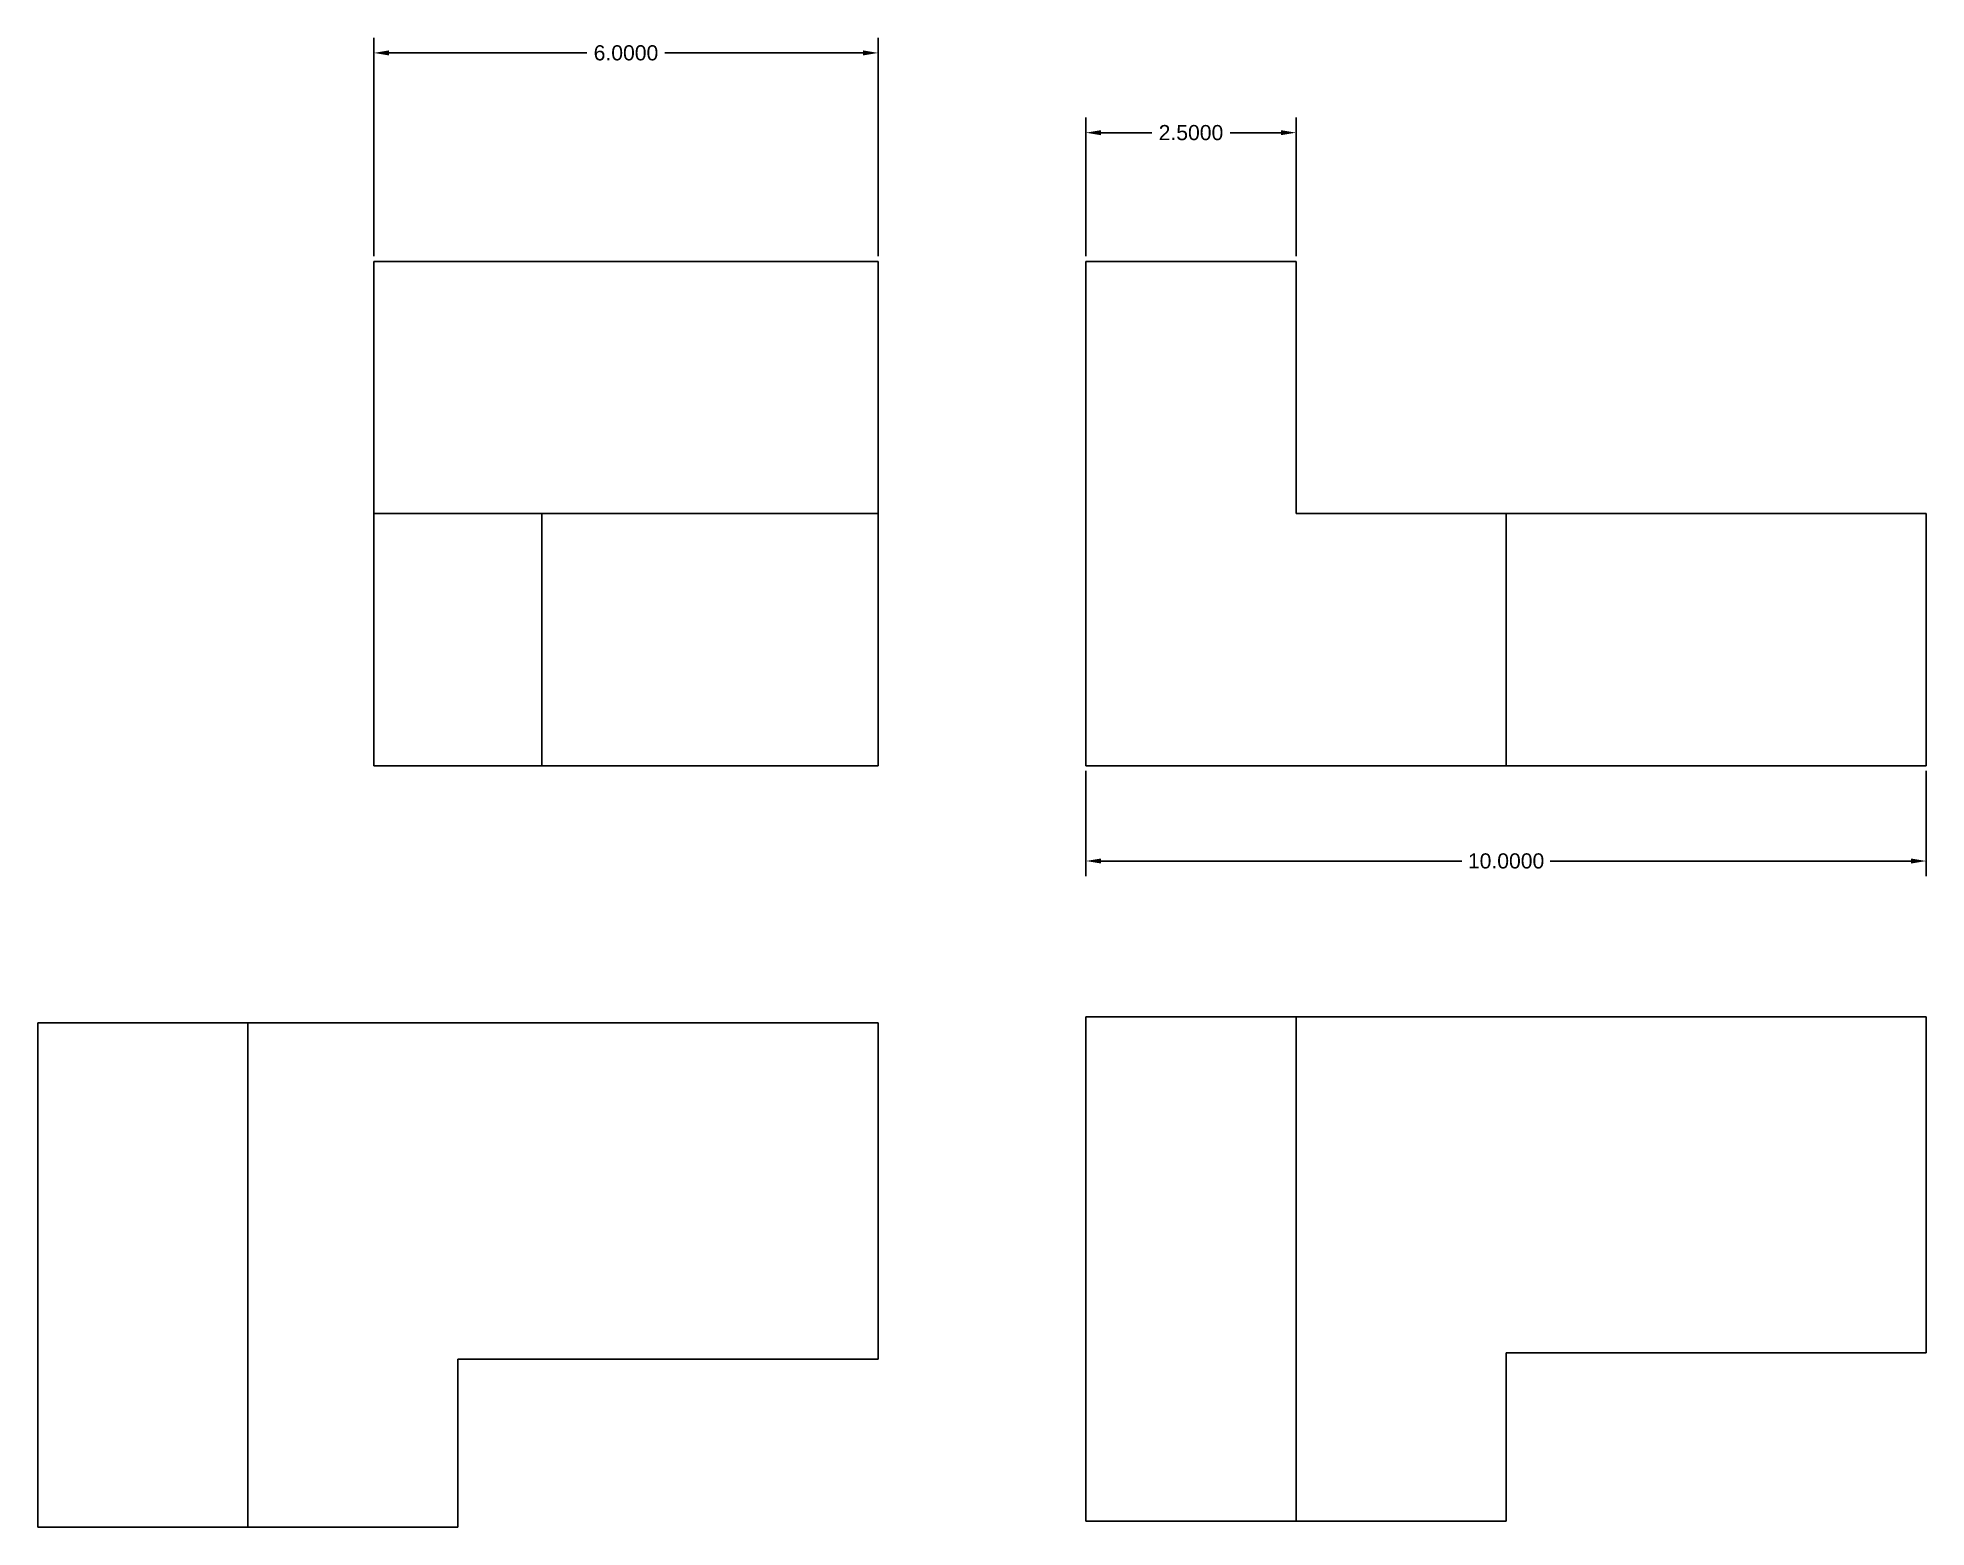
# Model space of a CAD drawing. Header units: inches. Extents: x 0 to 22.5, y 0 to 17.7.
import ezdxf

# ---------------------------------------------------------------- set-up
doc = ezdxf.new("R2010")
doc.units = ezdxf.units.IN
doc.header["$MEASUREMENT"] = 0
doc.styles.get("Standard").update_dxf_attribs({"font": 'arial.ttf'})
doc.dimstyles.get("Standard").update_dxf_attribs({"dimtxt": 0.18, "dimasz": 0.18, "dimexe": 0.18, "dimexo": 0.0625, "dimgap": 0.09, "dimtad": 0, "dimtih": 1, "dimtoh": 1, "dimdec": 4, "dimzin": 0, "dimdsep": 46, "dimtxsty": 'Standard', "dimcen": 0.09, "dimadec": 0, "dimazin": 0, "dimtfac": 1, "dimtdec": 4, "dimtofl": 0, "dimtmove": 0, "dimatfit": 3, "dimfxl": 1, "dimtolj": 1, "dimtzin": 0, "dimarcsym": 0})

# ---------------------------------------------------------------- blocks, each defined once
blk = doc.blocks.new('*D1')
at = {"color": 0, "lineweight": -2, "transparency": 16777216}
for p, q in [((4, 15.122), (4, 17.72)), ((4.18, 17.54), (6.536, 17.54)), ((9.82, 17.54), (7.464, 17.54)), ((10, 15.122), (10, 17.72))]:
    blk.add_line(p, q, dxfattribs=at)
at = {"color": 0, "transparency": 16777216}
for points in [[(4.18, 17.57), (4.18, 17.51), (4, 17.54)], [(9.82, 17.57), (9.82, 17.51), (10, 17.54)]]:
    blk.add_solid(points, dxfattribs=at)
at = {"layer": 'Defpoints', "color": 0, "transparency": 16777216}
for p in [(10, 17.54), (4, 15.059), (10, 15.059)]:
    blk.add_point(p, dxfattribs=at)
at = {"color": 0, "transparency": 16777216, "insert": (7, 17.54), "char_height": 0.18, "attachment_point": 5}
blk.add_mtext('\\A1;6.0000', dxfattribs=at)
blk = doc.blocks.new('*D2')
at = {"color": 0, "lineweight": -2, "transparency": 16777216}
for p, q in [((12.474, 8.997), (12.474, 7.746)), ((22.474, 8.997), (22.474, 7.746)), ((12.654, 7.926), (16.949, 7.926)), ((22.294, 7.926), (17.999, 7.926))]:
    blk.add_line(p, q, dxfattribs=at)
at = {"color": 0, "transparency": 16777216}
for points in [[(12.654, 7.956), (12.654, 7.896), (12.474, 7.926)], [(22.294, 7.956), (22.294, 7.896), (22.474, 7.926)]]:
    blk.add_solid(points, dxfattribs=at)
at = {"layer": 'Defpoints', "color": 0, "transparency": 16777216}
for p in [(12.474, 9.059), (22.474, 9.059), (22.474, 7.926)]:
    blk.add_point(p, dxfattribs=at)
at = {"color": 0, "transparency": 16777216, "insert": (17.474, 7.926), "char_height": 0.18, "attachment_point": 5}
blk.add_mtext('\\A1;10.0000', dxfattribs=at)
blk = doc.blocks.new('*D3')
at = {"color": 0, "lineweight": -2, "transparency": 16777216}
for p, q in [((12.474, 15.122), (12.474, 16.771)), ((14.974, 15.122), (14.974, 16.771)), ((12.654, 16.591), (13.259, 16.591)), ((14.794, 16.591), (14.189, 16.591))]:
    blk.add_line(p, q, dxfattribs=at)
at = {"color": 0, "transparency": 16777216}
for points in [[(12.654, 16.621), (12.654, 16.561), (12.474, 16.591)], [(14.794, 16.621), (14.794, 16.561), (14.974, 16.591)]]:
    blk.add_solid(points, dxfattribs=at)
at = {"layer": 'Defpoints', "color": 0, "transparency": 16777216}
for p in [(14.974, 16.591), (12.474, 15.059), (14.974, 15.059)]:
    blk.add_point(p, dxfattribs=at)
at = {"color": 0, "transparency": 16777216, "insert": (13.724, 16.591), "char_height": 0.18, "attachment_point": 5}
blk.add_mtext('\\A1;2.5000', dxfattribs=at)

msp = doc.modelspace()

# ---------------------------------------------------------------- linework, layer by layer
for p, q in [((4, 9.0591), (4, 15.0591)), ((4, 15.0591), (10, 15.0591)), ((10, 15.0591), (10, 9.0591)), ((10, 15.0591), (10, 12.0591)), ((10, 15.0591), (10, 11.0591)), ((14.97412, 15.0591), (12.47412, 15.0591)), ((12.47412, 15.0591), (12.47412, 9.0591)), ((14.97412, 12.0591), (14.97412, 15.0591)), ((10, 12.0591), (4, 12.0591)), ((6, 9.0591), (6, 12.0591)), ((17.47412, 12.0591), (14.97412, 12.0591)), ((22.47412, 12.0591), (17.47412, 12.0591)), ((17.47412, 9.0591), (17.47412, 12.0591)), ((22.47412, 9.0591), (22.47412, 12.0591)), ((10, 9.0591), (4, 9.0591)), ((10, 9.0591), (6, 9.0591)), ((12.47412, 9.0591), (22.47412, 9.0591)), ((22.47412, 6.07274), (12.47412, 6.07274)), ((12.47412, 6.07274), (12.47412, 0.07274)), ((14.97412, 0.07274), (14.97412, 6.07274)), ((22.47412, 2.07274), (22.47412, 6.07274)), ((10, 6), (0, 6)), ((0, 6), (0, 0)), ((2.5, 0), (2.5, 6)), ((10, 2), (10, 6)), ((17.47412, 2.07274), (17.47412, 0.07274)), ((22.47412, 2.07274), (17.47412, 2.07274)), ((5, 2), (5, 0)), ((10, 2), (5, 2)), ((0, 0), (5, 0)), ((0, 0), (2.5, 0)), ((12.47412, 0.07274), (17.47412, 0.07274)), ((12.47412, 0.07274), (14.97412, 0.07274))]:
    msp.add_line(p, q)

# ---------------------------------------------------------------- dimensions: what is measured, and where the dimension line sits
for base, p1, p2, picture, middle in [((10, 17.5401), (4, 15.0591), (10, 15.0591), '*D1', (7, 17.5401)), ((14.97412, 16.59083), (12.47412, 15.0591), (14.97412, 15.0591), '*D3', (13.72412, 16.59083)), ((22.47412, 7.92587), (12.47412, 9.0591), (22.47412, 9.0591), '*D2', (17.47412, 7.92587))]:
    dim = msp.add_linear_dim(base=base, p1=p1, p2=p2, dimstyle='Standard')
    dim.commit()
    dim.dimension.update_dxf_attribs({"geometry": picture, "text_midpoint": middle})

doc.saveas('drawing.dxf')
